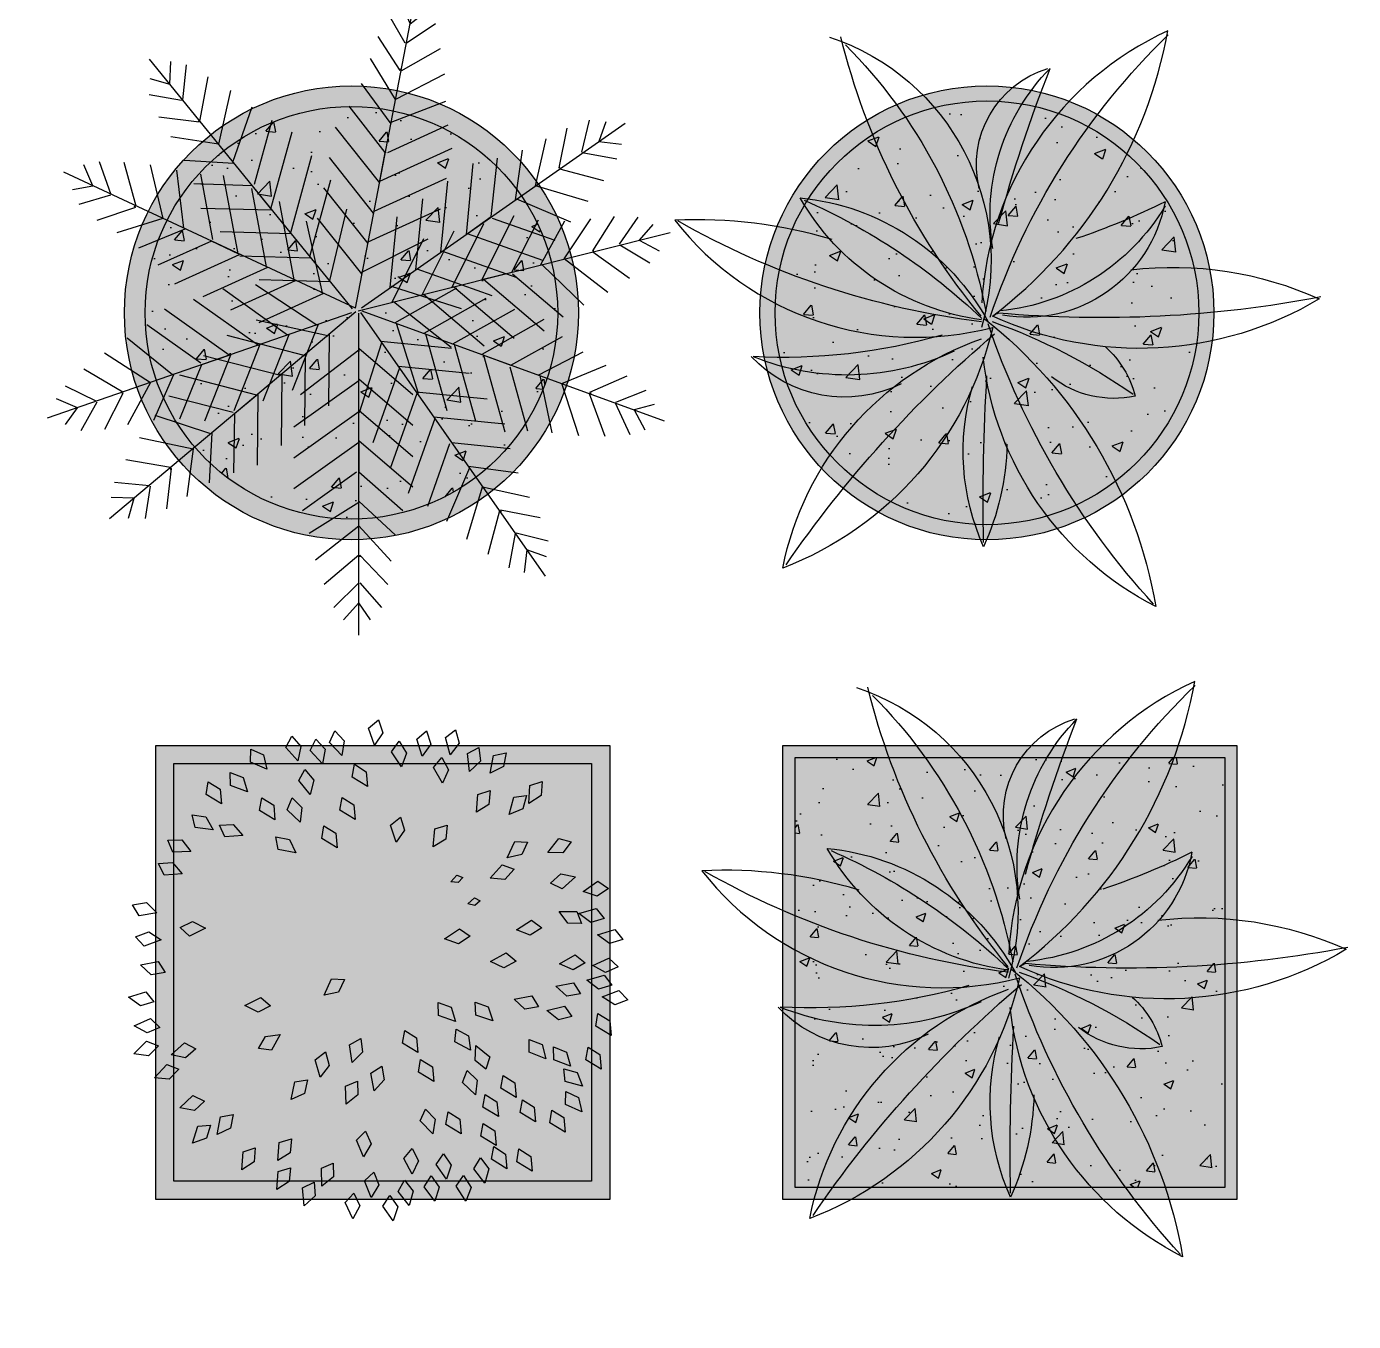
# Model space of a CAD drawing. Header units: millimetres. Extents: x -4763 to 645, y -25 to 217.
# Drawn here: x -38.822 to -37.653, y 27.872 to 29.013 of the extents above; entities that cross this region are included whole.
import ezdxf

# ---------------------------------------------------------------- set-up
doc = ezdxf.new("R2010")
doc.units = ezdxf.units.MM
doc.header["$LTSCALE"] = 0.5
for name, color, linetype in [('AI-Hatch mob', 254, 'Continuous'), ('AI-Paisagismo', 95, 'Continuous'), ('AI-Produção', 1, 'Continuous')]:
    doc.layers.add(name, color=color, linetype=linetype)

# ---------------------------------------------------------------- blocks, each defined once
blk = doc.blocks.new('vaso redondo 50cm')
at = {"layer": 'AI-Hatch mob', "ltscale": 3, "true_color": 0xd9c8a0}
h = blk.add_hatch(color=9, dxfattribs=at)
h.dxf.hatch_style = 1
edge = h.paths.add_edge_path()
edge.add_arc((0.25, 0), 0.250000000000005, 0, 360)
at = {"layer": 'AI-Hatch mob', "ltscale": 3}
h = blk.add_hatch(color=255, dxfattribs=at)
h.dxf.hatch_style = 1
edge = h.paths.add_edge_path()
edge.add_arc((0.25, 0), 0.2271925347065181, 0, 360)
at = {"layer": 'AI-Hatch mob', "ltscale": 3, "true_color": 0xa0784b}
h = blk.add_hatch(dxfattribs=at)
h.set_pattern_fill('AR-CONC,_O', color=35, scale=0.0006842239588046)
h.set_pattern_definition([(50, (0.0228074652934964, -0.2271925347065213), (0.1246551154539522, -0.0109059042071535), [0.0130344664152277, -0.1433791305675047]), (355, (0.0228074652934964, -0.2271925347065213), (-0.0241139859085326, 0.1307255325487625), [0.0104275731321822, -0.1147033044540037]), (100.4509999999999, (0.0331953534360565, -0.2281013551798026), (0.1005415802065347, 0.11981903339315), [0.0110775858930465, -0.1218534448235118]), (46.1842, (0.0228074652934964, -0.1924339575992455), (0.1854787745081681, -0.0287663680554919), [0.0195516996228416, -0.215068695851257]), (96.63559999999995, (0.0382640161004844, -0.1948311362389177), (0.1624376651434651, 0.1692944933605192), [0.0166163788395698, -0.1827801672352677]), (351.1840000000001, (0.0228074652934964, -0.1924339575992455), (0.1624379192284562, 0.1692941936502738), [0.0156413596982733, -0.1720549566810056]), (21, (0.0401867538471379, -0.2011236018760627), (0.1037385332946502, -0.0699725179287447), [0.0130344664152277, -0.1433791305675047]), (326, (0.0401867538471379, -0.2011236018760627), (0.0422864284981814, 0.1260258193443815), [0.0104275731321822, -0.1147033044540037]), (71.45140000000002, (0.0488315814546496, -0.2069546268753939), (0.1460246761889207, 0.0560535820230671), [0.0110775858930465, -0.1218534448235119]), (37.50000000000001, (0.0228074652934964, -0.2271925347065213), (0.0021132963432967, 0.05785458343466599), [0, -0.1133129613697128, 0, -0.1164412333093674, 0, -0.1151377866678447]), (7.499999999999999, (0.0228074652934964, -0.2271925347065213), (0.045719614008789, 0.0685459494973745), [0, -0.0663888822748931, 0, -0.1107060680866672, 0, -0.0438827035979333]), (327.5, (-0.0159483481811123, -0.2271925347065213), (0.0927743338017491, -0.0039197438936451), [0, -0.0434482213840923, 0, -0.135558450718368, 0, -0.1798756365301422]), (317.5, (-0.0333276367347679, -0.2271925347065213), (0.1013535349024264, 0.0173974143533369), [0, -0.05648268779932, 0, -0.0900247147078393, 0, -0.1277377708692315])])
edge = h.paths.add_edge_path()
edge.add_arc((0.25, 0), 0.2271925347065181, 0, 360)
for radius in [0.250000000000005, 0.2271925347065181]:
    blk.add_circle((0.25, 0), radius)
at = {"layer": 'AI-Paisagismo'}
for p, q in [((0.2544062285403896, 0.0050858332020773), (0.3214561541504963, 0.3531150202581337)), ((0.3053504213477964, 0.3393053831900197), (0.3146622851245127, 0.3184681834325609)), ((0.3093134904464136, 0.296993045749943), (0.2910964685745796, 0.3282018838999647)), ((0.3146622851245127, 0.3184681834325609), (0.3345535009840432, 0.3336792334589944)), ((0.3424938887345377, 0.3182998603731981), (0.310481613631822, 0.296767999760732)), ((0.2792638777396093, 0.3045134863683856), (0.3035248683800518, 0.2669466375895055)), ((0.2512213198543094, 0.0042861214839469), (0.0277143564794216, 0.2793581936587763)), ((0.2985827793842333, 0.2350059385416507), (0.270935656461603, 0.2801499508688216)), ((0.3046929915654744, 0.266721591600291), (0.3481831456809203, 0.2912357730027288)), ((0.0498883584700281, 0.2518832306174481), (0.0510218452192959, 0.2768982604805501)), ((0.0679071113720227, 0.2730952799288211), (0.0638243797507698, 0.2347320412599245)), ((0.3035248683800518, 0.2669466375895055), (0.3038464584949168, 0.2686158824873672)), ((0.0279405867263876, 0.2581438229408697), (0.0498883584700281, 0.2518832306174481)), ((0.0831204092165194, 0.2109842406112037), (0.0922963889840389, 0.260057043569148)), ((0.2607961317677336, 0.2526729715630971), (0.2934373375469334, 0.2082980201765849)), ((0.3523826893276691, 0.2627274867236125), (0.2985827793842333, 0.2350059385416507)), ((0.0629011294110171, 0.2339818637583768), (0.027284096425376, 0.240087469858743)), ((0.1168344178934575, 0.244949307449545), (0.1034884403186993, 0.1859171177041041)), ((0.1195684648730264, 0.1661272838301748), (0.1405979477598294, 0.2270218940688231)), ((0.287327125364996, 0.1765823671182893), (0.2474738276324757, 0.2275403751225262)), ((0.2937589276617984, 0.2099672650744431), (0.353924396488722, 0.2330000475254081)), ((0.03782461894194, 0.2157965709751863), (0.0821971588767667, 0.2102340631096595)), ((0.0821971588767667, 0.2102340631096595), (0.0811251572396259, 0.2115533853680382)), ((0.1622174743533122, 0.2117331252041623), (0.1428549982925489, 0.141241193668133)), ((0.2611097047025481, 0.0056723113724679), (0.5514410503753595, 0.2089645081910909)), ((0.3561092838788369, 0.2066110981225755), (0.2896633717365375, 0.1761322751395156)), ((0.5036677376124317, 0.1771080976557755), (0.5123013218641433, 0.2121981630234337)), ((0.5302646894708261, 0.2102538661366005), (0.5224526961690117, 0.1888092290121577)), ((0.1034884403186993, 0.1859171177041041), (0.0511348924770232, 0.1937562045966175)), ((0.1613765287152375, 0.1146737157579452), (0.1846114999884492, 0.1992640336013167)), ((0.2321368672412518, 0.2045271155585873), (0.28089532306889, 0.1431974691617839)), ((0.452827197006215, 0.1400569296466934), (0.4643850634008544, 0.1917169817112061)), ((0.4873196994718257, 0.2034192720852879), (0.4786025579140159, 0.1595572698839582)), ((0.28089532306889, 0.1431974691617839), (0.287327125364996, 0.1765823671182893)), ((0.2812169131837692, 0.1448667140596456), (0.3609520077553441, 0.1814413016391789)), ((0.4379830785890846, 0.1790390658411241), (0.4305470372743656, 0.1244561938498663)), ((0.5423237879206937, 0.1693216379675242), (0.504350066386678, 0.1761336311771302)), ((0.5224526961690117, 0.1888092290121577), (0.5473229088208172, 0.1858922041728803)), ((-0.0348664902392244, 0.1398470440929742), (-0.0447753789513428, 0.1628437924667665)), ((-0.0279252872121276, 0.1667997098736613), (-0.0148377856152138, 0.1305075057439389)), ((0.0128942669418422, 0.1175758372603681), (-0.0002905083681668, 0.1657266450921391)), ((0.0283821917242904, 0.1628570069928088), (0.0421669890850893, 0.1039257427496807)), ((0.0656659189466637, 0.1683270161997434), (0.1206404665101672, 0.1648079615721407)), ((0.2060515327277699, 0.1728775884361866), (0.1828165614545725, 0.0882872705924669)), ((0.2744635207727839, 0.1098125712056266), (0.2257050649451315, 0.17114221760243)), ((0.3838980087245005, 0.1644041038912256), (0.3762391479273361, 0.0864294003447874)), ((0.4040893475923184, 0.1059303200909021), (0.4109266174388751, 0.1702595953941284)), ((0.2544062285403896, 0.0050858332020773), (-0.0668156511323019, 0.1548740556601729)), ((0.0652770328828609, 0.0931493523467602), (0.0575900647261563, 0.1571126482839453)), ((0.0837165985549575, 0.1528051416286225), (0.0970959212897782, 0.0809371263920689)), ((0.1253631467555749, 0.0651307372989649), (0.1093079594743358, 0.1513723555828292)), ((0.2042565941946037, 0.0619008254273403), (0.2274915654671048, 0.1464911432707119)), ((0.3545202054585417, 0.1480564036830252), (0.2747851108876489, 0.1114818161034883)), ((0.4786025579140159, 0.1595572698839582), (0.4799950678969509, 0.1605323158714533)), ((0.4792848866882622, 0.1585828034056576), (0.5275770971379501, 0.1459257498510809)), ((-0.0573440874151743, 0.1358901101843131), (-0.0348664902392244, 0.1398470440929742)), ((0.1410084976130577, 0.1397408386650412), (0.0763551927606017, 0.1419666175562675)), ((0.1401213512037742, 0.1370038350453768), (0.1561765384857097, 0.050762216761509)), ((0.1624485303523926, 0.1133543934995664), (0.1410084976130577, 0.1397408386650412)), ((0.2192732626483291, 0.1377573196462727), (0.2680317184766636, 0.0764276732491247)), ((0.28089532306889, 0.1431974691617839), (0.28089532306889, 0.1431974691617839)), ((0.3483889482623539, 0.0669284805986692), (0.3560478090595183, 0.1449031841451109)), ((0.5107555675980109, 0.1225292822257806), (0.452827197006215, 0.1400569296466934)), ((-0.015340533953605, 0.1294293584525548), (-0.0500462141087894, 0.1193612290563522)), ((0.0123915186034509, 0.1164976899689876), (0.0108508490165633, 0.1172161159957525)), ((0.1869899302158444, 0.036393696224053), (0.170934742933909, 0.1226353145082655)), ((0.3281976093938397, 0.1254022643989927), (0.3205387485966753, 0.0474275608525545)), ((0.4319395472573007, 0.1254312398370168), (0.4911768705266298, 0.1001067015702794)), ((-0.0299526603427154, 0.1021159549054929), (0.0123915186034509, 0.1164976899689876)), ((0.0421669890850893, 0.1039257427496807), (-0.0083508615607997, 0.0881051226287753)), ((0.0841259642579218, 0.1154251861680784), (0.1624485303523926, 0.1133543934995664)), ((0.1624485303523926, 0.1133543934995664), (0.1624485303523926, 0.1133543934995664)), ((0.2615999161798612, 0.0430427752929674), (0.2128414603522231, 0.1043724216897672)), ((0.2444640978051211, 0.1142843108375864), (0.2256966269339387, 0.0355143802622102)), ((0.2683533085915428, 0.0780969181469864), (0.3480884031624356, 0.1146715057265197)), ((0.292688548931693, 0.0279266411064363), (0.3003474097288574, 0.105901344652878)), ((0.3762391479273361, 0.0864294003447874), (0.4040893475923184, 0.1059303200909021)), ((0.4287830843357483, 0.1066875111772099), (0.3938057620766102, 0.0365783144230783)), ((0.4743831934225114, 0.0796342128890757), (0.405454005140129, 0.1039813871339561)), ((0.4267809521706028, 0.0448581894601539), (0.4561218602243855, 0.1025133282989898)), ((0.4844875348344289, 0.0593479707745956), (0.5137177257128513, 0.103483457586222)), ((0.5393182460556006, 0.1062320008118469), (0.5155242561654774, 0.0683676397434603)), ((0.5452019272498064, 0.075819527276515), (0.565787894171976, 0.1055191809857199)), ((0.0158295280551357, 0.0715792910067918), (0.0668177024690664, 0.09243092631964699)), ((0.1838885630917133, 0.0869679483344364), (0.1055659969972567, 0.0890387410026001)), ((0.2002723142192337, 0.1010794841960987), (0.2178033219452971, 0.022025175686597)), ((0.2574393358415818, 0.0022170875507719), (0.6011974211977247, 0.0885327079181515)), ((0.3628327041484312, 0.0901277611034139), (0.3278553818899894, 0.0200185643492823)), ((0.3608305719832998, 0.0282984393863508), (0.3958078942417416, 0.0984076361404824)), ((0.4845299771023122, 0.1010607145407256), (0.4581073827590814, 0.0527240707448691)), ((0.5818750627855281, 0.0972932541606717), (0.566925510068046, 0.0800476583667589)), ((0.0960904246123136, 0.0787808318093042), (0.0369610030696919, 0.0525374435377835)), ((0.1269038163424483, 0.0644123112718482), (0.0960904246123136, 0.0787808318093042)), ((0.3343262716389148, 0.0809676388081293), (0.2619215062947262, 0.0447120201908256)), ((0.2948801917959827, 0.0117386893125549), (0.329857514055135, 0.0818478860666865)), ((0.3762391479273361, 0.0864294003447874), (0.3762391479273361, 0.0864294003447874)), ((0.3776316579102712, 0.0874044463322825), (0.4603466838484565, 0.0581878372384281)), ((0.5785351015079528, 0.0547525228905244), (0.5454916365072222, 0.0746657395927137)), ((0.566925510068046, 0.0800476583667589), (0.5891177942264676, 0.0684485620611533)), ((0.05554631181991001, 0.0320577275131235), (0.1269038163424483, 0.0644123112718482)), ((0.1269038163424483, 0.0644123112718482), (0.1269038163424483, 0.0644123112718482)), ((0.1270060297372879, 0.0626522958374736), (0.2053285958310482, 0.0605815031689616)), ((0.4324964841834884, 0.0386869174923099), (0.3497814582452889, 0.0679035265858197)), ((0.5323486142423377, 0.0223043259560392), (0.4844875348344289, 0.0593479707745956)), ((0.5155242561654774, 0.0683676397434603), (0.5171730156703234, 0.06878163349546901)), ((0.5158139654228933, 0.0672138520596626), (0.5564110922562833, 0.0381585274572096)), ((0.1577172080719009, 0.0500437907347404), (0.08635970355005901, 0.0176892069756676)), ((0.2619215062947262, 0.0447120201908256), (0.2622430964096054, 0.0463812650886872)), ((0.3219312585803067, 0.048402606839705), (0.404646284518492, 0.0191859977461952)), ((0.3938057620766102, 0.0365783144230783), (0.4267809521706028, 0.0448581894601539)), ((0.4597561422639274, 0.0531380644968778), (0.5060579582087428, 0.0083437060708071)), ((0.1171730952794974, 0.0033206864382151), (0.1885305998020357, 0.0356752701972809)), ((0.1443244071105028, 0.0312718847919094), (0.2119250765350671, -0.013304672042139)), ((0.2267686285710653, 0.0341950580038315), (0.1484460624766228, 0.0362658506723399)), ((0.2256966269339387, 0.0355143802622102), (0.2246246252967978, 0.0368337025202408)), ((0.2940810589153244, 0.0289016870935868), (0.2954735688982595, 0.0298767330810819)), ((0.3938057620766102, 0.0365783144230783), (0.3938057620766102, 0.0365783144230783)), ((0.3954545215814562, 0.0369923081750869), (0.4622998621798473, -0.0198151403082569)), ((0.4830648211841151, -0.0047889263107557), (0.4273603706854488, 0.0425506140922032)), ((0.0761268655109007, 0.015215962044941), (0.1476689347732503, -0.0355493616368108)), ((0.1797970056541658, -0.0244270168394749), (0.1082549363918019, 0.0263383068426215)), ((0.2193439915321846, 0.0213067496598285), (0.1479864870096463, -0.0110478340992444)), ((0.2178033219452971, 0.022025175686597), (0.2162626523591058, 0.0227436017137102)), ((0.3713096022257787, 0.0045568308841091), (0.2940810589153244, 0.0289016870935868)), ((0.2979205699966769, -0.010988131345929), (0.3661866498920716, 0.027462549761033)), ((0.3295041413948354, 0.020432558101291), (0.3963494819932407, -0.0363748903820529)), ((0.3981350864426361, 0.015834269825163), (0.3298690065472414, -0.022616411281799)), ((0.4293246720865369, -0.0280950153449808), (0.3624793314881458, 0.0287124331380184)), ((0.25, 0), (-0.0849270800544133, -0.1159476546274085)), ((0.2549511568922895, 0.0009466914307694), (-0.0165573079481902, -0.2268759612782993)), ((0.1155408638916668, -0.0466717064344913), (0.043998794629303, 0.0040936172476016)), ((0.2601556342552698, 0.0002615089873927), (0.4634478310731965, -0.2900698366854151)), ((0.2615780093636744, 0.0021151843186331), (0.5946324465873687, -0.1191067172212499)), ((0.2965289513008287, 0.0121526830645671), (0.2981777108056747, 0.0125666768162276)), ((0.3599872768492105, -0.0381460330669441), (0.2965289513008287, 0.0121526830645671)), ((0.3618174430985164, -0.0342446912176691), (0.4300835229939111, 0.0042059898889484)), ((0.024622473404591, -0.0126852028943461), (0.08424086445724299, -0.0549896392959184)), ((0.1450733827187065, -0.0075466267402255), (0.2241298421316316, -0.0250679323682235)), ((0.2135314800792116, -0.0127485548021333), (0.1847976762085324, -0.0856394393967257)), ((0.2119250765350671, -0.013304672042139), (0.2103186729909225, -0.0138607892821448)), ((0.257927268286366, -0.0004410921039799), (0.257927268286366, -0.3548702212219972)), ((0.2995179918236488, -0.0115695453428231), (0.301115413651317, -0.0121509593393761)), ((0.3238723257488232, -0.0887951003416667), (0.2995179918236488, -0.0115695453428231)), ((0.4620319595451719, -0.0074222900469216), (0.3937658796497771, -0.0458729711538872)), ((0.0528911256739946, -0.0683602787895055), (0.0028614165380816, -0.0277718455800553)), ((0.1980852380291367, -0.046921950064764), (0.1131385724705325, -0.0250256085115446)), ((0.1526696053269347, -0.0967617841944062), (0.1814034091983103, -0.0238708995998138)), ((0.2241298421316316, -0.0250679323682235), (0.2228276119264336, -0.0261606332531876)), ((0.2254320723368295, -0.0239752314836039), (0.2245982990200019, -0.1023207314432675)), ((0.3314664283749096, -0.0231978252786966), (0.3549769731194061, -0.1077119663954953)), ((0.4257143162010522, -0.0575012510897572), (0.4823314704459421, -0.026204258180929)), ((0.149275338317409, -0.0349932443971497), (0.1205415344460192, -0.107884128991742)), ((0.1938054556563315, -0.0900717501171258), (0.2580440670451765, -0.0407734668546667)), ((0.2580440670451765, -0.0390735260523556), (0.31752426277545, -0.0900717501171258)), ((0.2580440670451765, -0.0407734668546667), (0.2580440670451765, -0.0424734076569777)), ((0.2590401537662075, -0.1099383885361753), (0.2833850099757029, -0.0327098452250319)), ((0.2824099639888828, -0.0313173352417451), (0.3603846675349871, -0.0389761960389166)), ((0.2833850099757029, -0.0327098452250319), (0.2843600559631909, -0.0341023552083151)), ((0.3869254096706811, -0.1193402463313653), (0.3634148649261846, -0.0348261052145667)), ((0.5050421401778351, -0.0433319162712529), (0.4560653309246448, -0.0685481170287261)), ((-0.0221124474167311, -0.0439707227457724), (0.0287950725131481, -0.0767020373875056)), ((0.0850191965549101, -0.0572379339918214), (0.0608149159634337, -0.1172309062555179)), ((0.1171472674358114, -0.0461155891944856), (0.0850191965549101, -0.0572379339918214)), ((0.0870939683680234, -0.0468796262080851), (0.1720406339266418, -0.0687759677613009)), ((0.0884134635651179, -0.1190064737890779), (0.1171472674358114, -0.0461155891944856)), ((0.1171472674358114, -0.0461155891944856), (0.1171472674358114, -0.0461155891944856)), ((0.1985536949175071, -0.1241747491398044), (0.1993874682343346, -0.0458292491801444)), ((0.3937658796497771, -0.0458729711538872), (0.4257143162010522, -0.0575012510897572)), ((0.3937658796497771, -0.0458729711538872), (0.3937658796497771, -0.0458729711538872)), ((0.3953633014774453, -0.0464543851504367), (0.4188738462212456, -0.1309685262675799)), ((0.481624080165247, -0.0778507409777021), (0.530570837240532, -0.0576874022975957)), ((-0.0017265948236087, -0.0872682649448358), (-0.0447015757290359, -0.0618617773673869)), ((0.032388296915272, -0.1182597506575256), (0.0544975292181391, -0.0678041615494962)), ((0.1459960298241469, -0.090629985457845), (0.0610493642655286, -0.0687336439046256)), ((0.1733428641318255, -0.0676832668766814), (0.1725090908150122, -0.1460287668363485)), ((0.31752426277545, -0.1240705661601886), (0.2580440670451765, -0.0730723420957666)), ((0.3028859297221516, -0.0605600448903587), (0.2736693206283007, -0.1432750708285475)), ((0.3798855872814499, -0.066826395704247), (0.3019108837346494, -0.0591675349070755)), ((0.4444926998183405, -0.1301654260607741), (0.4249005791982654, -0.0597369751299937)), ((0.457662752752313, -0.0691295310256237), (0.4708952382396064, -0.1321794638914433)), ((0.5533115591496482, -0.06976219831020099), (0.5123819633905811, -0.0877797448967286)), ((-0.0652951344490731, -0.0803208620972953), (-0.0306418586169031, -0.0972783752625084)), ((0.0287950725131481, -0.0767020373875056), (0.0035227724701201, -0.1232171543433864)), ((0.2580440670451765, -0.0747722828977295), (0.1866678321681547, -0.1257705069624961)), ((0.3214118034811264, -0.0870177345720613), (0.3993865070272164, -0.0946765953692293)), ((0.5004926203169191, -0.1353563297159113), (0.481624080165247, -0.0778507409777021)), ((0.5411355562865054, -0.0982451968388034), (0.5748316755549184, -0.0851905803833333)), ((-0.0515251046894605, -0.1045078993808417), (-0.0746438683600559, -0.0948871261478566)), ((-0.0302526925680837, -0.0984025226104564), (-0.0481718282924106, -0.1297833454078301)), ((-0.0217407788372128, -0.1281864708975355), (-0.0013374287747894, -0.0883924122927873)), ((-0.0013374287747894, -0.0883924122927873), (-0.0029438323189339, -0.08894852953279302)), ((0.0489354426477178, -0.0913217720387465), (0.1197243306131099, -0.1095687233329237)), ((0.1472982600293449, -0.0895372845728773), (0.1212536559268358, -0.1113913022694213)), ((0.1464644867131994, -0.1678827845328854), (0.1472982600293449, -0.0895372845728773)), ((0.1472982600293449, -0.0895372845728773), (0.1472982600293449, -0.0895372845728773)), ((0.2931702403747636, -0.1711252704935333), (0.3223868494686286, -0.0884102445553445)), ((0.5119750948888396, -0.0888976069166745), (0.5293063175686399, -0.1357160575029006)), ((0.5123819633905811, -0.0877797448967286), (0.5139793852182493, -0.0883611588932816)), ((0.556929461494434, -0.1343765092730429), (0.5407286877847782, -0.0993630588590975)), ((0.5835423651616622, -0.1010205125600407), (0.561495171543058, -0.1069214408173771)), ((-0.0649147171352382, -0.1229908098473231), (-0.0515251046894605, -0.1045078993808417)), ((0.0952090518243409, -0.1332453199659582), (0.0339899655116796, -0.1131800221206447)), ((0.1212536559268358, -0.1113913022694213), (0.1200490697255958, -0.1760716925905363)), ((0.1866678321681547, -0.159769323005559), (0.2580440670451765, -0.1087710989407924)), ((0.2580440670451765, -0.1070711581388295), (0.31752426277545, -0.1580693822032515)), ((0.3418877692143951, -0.1162604442203268), (0.3126711601212264, -0.1989754701588602)), ((0.3409127232268929, -0.1148679342370436), (0.3604136429733558, -0.142718133902374)), ((0.3409127232268929, -0.1148679342370436), (0.3409127232268929, -0.1148679342370436)), ((0.4188874267736793, -0.1225267950342115), (0.3409127232268929, -0.1148679342370436)), ((0.561495171543058, -0.1069214408173771), (0.5733706526272471, -0.1289670630652537)), ((0.0164400279652455, -0.1372236739724677), (0.0756755987478073, -0.1496358332383636)), ((0.0938607478465201, -0.1871758804696455), (0.0965112820295389, -0.1321526190813387)), ((0.2580440670451765, -0.1427699149838553), (0.1866678321681547, -0.1937681390486219)), ((0.2580440670451765, -0.1410699741818924), (0.2580440670451765, -0.1750687902249552)), ((0.2580440670451765, -0.1410699741818924), (0.2580440670451765, -0.1410699741818924)), ((0.31752426277545, -0.1920681982463144), (0.2580440670451765, -0.1410699741818924)), ((0.3341175357718669, -0.213011979732233), (0.3584647100160652, -0.1440827914501774)), ((0.3604136429733558, -0.142718133902374), (0.4247429182762375, -0.1495554037492823)), ((0.0756755987478073, -0.1496358332383636), (0.0686641837321531, -0.2021066376382947)), ((0.0509332248505103, -0.1703971500502881), (0.001721645937053, -0.1619972038761759)), ((0.0468367426850449, -0.2157632825057831), (0.0516978875073591, -0.1713084395183593)), ((0.0516978875073591, -0.1713084395183593), (0.0503956573021753, -0.172401140403327)), ((0.1961846634852691, -0.21756731027887), (0.2556648592155426, -0.1750687902249552)), ((0.2580440670451765, -0.1750687902249552), (0.3068178275442221, -0.21756731027887)), ((0.3799145627191365, -0.1705683335673562), (0.3545900244527331, -0.229805656837037)), ((0.4335223887235742, -0.1766118648994812), (0.3789395167323306, -0.169175823584073)), ((-0.0109298432290928, -0.1865893223633357), (0.0274930811583971, -0.1900657659768932)), ((0.010564088491563, -0.2042708774797148), (-0.0144657209595778, -0.2035325346564321)), ((0.0046508454592242, -0.2263147713642049), (0.010564088491563, -0.2042708774797148)), ((0.0282577438145637, -0.1909770554453161), (0.02271531366803, -0.226686058968351)), ((0.377012605107879, -0.2493843539080629), (0.3945402525287989, -0.191455983316267)), ((0.3945402525287989, -0.191455983316267), (0.4462003045936598, -0.2030138497105725)), ((0.2580440670451765, -0.2090676062680181), (0.203322286972778, -0.243066422311081)), ((0.2984906001419034, -0.2447663631130439), (0.2580440670451765, -0.2073676654657106)), ((0.4130661262877596, -0.217913672997966), (0.4004090727335381, -0.2662058834483467)), ((0.414040592766412, -0.2172313442240643), (0.4150156387539142, -0.2186238542073475)), ((0.4579025949673934, -0.2259484857815366), (0.414040592766412, -0.2172313442240643)), ((0.2104599104602585, -0.2719654159475624), (0.2580440670451765, -0.2345667183002327)), ((0.2580440670451765, -0.2345667183002327), (0.2937321844833462, -0.2736653567498735)), ((0.4238049608496226, -0.2809525742307528), (0.4306169540592322, -0.2429788526967265)), ((0.4315914205378846, -0.2422965239224801), (0.4666814859058946, -0.2509301081745505)), ((0.443292551894615, -0.2610814824790708), (0.4403755270553376, -0.2859516951308656)), ((0.464737189018706, -0.268893475780537), (0.443292551894615, -0.2610814824790708)), ((0.2580440670451765, -0.2668655935413291), (0.219976741777387, -0.2991644687820845)), ((0.2592336709592899, -0.2668655935413291), (0.2592336709592899, -0.2685655343432955)), ((0.2901633727395989, -0.2991644687820845), (0.2592336709592899, -0.2668655935413291)), ((0.2306831770086291, -0.3246635808142955), (0.2580440670451765, -0.2974645279797769)), ((0.2592336709592899, -0.2974645279797769), (0.2830257492521042, -0.3246635808142955)), ((0.2580440670451765, -0.3195637584080622), (0.2413896122405532, -0.3382631072317288)), ((0.271129710105356, -0.3382631072317288), (0.2580440670451765, -0.3195637584080622))]:
    blk.add_line(p, q, dxfattribs=at)
blk = doc.blocks.new('SIMB6')
for points in [[(-0.307964686194282, 3.431288411466539), (-0.4040987887603933, 3.274698302898968), (-0.3329980956184499, 3.093049657748451), (-0.2066646557555032, 3.294275713688194)], [(0.0894663158642288, 3.333511741563825), (-0.0138826201268785, 3.181586677117365), (0.0486490410523857, 2.996812950088268), (0.1842508427851044, 3.191913475417095)], [(0.3984109103603259, 3.398716576306469), (0.3265426599525654, 3.22960956178349), (0.4237761752099232, 3.060502547260739), (0.5188959183967654, 3.278227828458966)], [(-0.852618804432268, 3.264226708885871), (-0.8713276485477763, 3.081436646438987), (-0.7284805663507541, 2.948597458102085), (-0.7019191044303171, 3.184704536262188)], [(0.8234699091638049, 3.164896028949897), (0.6889704995421653, 3.039707624579023), (0.7089189045150306, 2.845662269083732), (0.8844518765636166, 3.005787967647394)], [(-1.358031690650022, 2.994755096616017), (-1.386146828717528, 2.813173801354423), (-1.250343966497439, 2.673141228489839), (-1.211635731855949, 2.907563360951143)], [(-1.09027891008418, 3.048750051068964), (-1.113649353254231, 2.866497341449529), (-0.9742410142719108, 2.730053749176704), (-0.9416590185887798, 2.965405564920729)], [(1.277311248883961, 3.074536775630122), (1.125218987691823, 2.971434050821926), (1.115200895764019, 2.776623433338272), (1.313195192766215, 2.907963914422907)], [(-0.0602776290065776, 2.819525051565278), (-0.1321458794141108, 2.650418037042527), (-0.03491236415675299, 2.481311022519548), (0.0602073790296345, 2.699036303717775)], [(0.6064688405942888, 2.846694259035529), (0.4501629046947074, 2.750098802723869), (0.4319362957271551, 2.555884154523255), (0.6352945278915741, 2.678756010648612)], [(1.554926584901522, 2.892651789628871), (1.398509013670945, 2.796237209881837), (1.380057752836364, 2.602043775843185), (1.583557984924027, 2.724680308560664)], [(-1.915408134431345, 2.7815473070807), (-1.862611324012277, 2.605550930449908), (-1.679751944402369, 2.53762460168923), (-1.745736254726352, 2.765874759209282)], [(-0.7434979434738125, 2.802239643644043), (-0.7568269067953679, 2.618978718964854), (-0.610137669184951, 2.490394869203555), (-0.5905263502065737, 2.72718055243763)], [(2.149298208167238, 2.643577266502234), (1.984455027937428, 2.56240489614629), (1.947701029036807, 2.370830674459284), (2.161897989172075, 2.473649572943941)], [(-1.317972011141364, 2.481311022519548), (-1.389840261549124, 2.312204007996797), (-1.292606746291767, 2.143096993474046), (-1.197487003104924, 2.360822274672045)], [(-0.3882777008934681, 2.592185804523978), (-0.4215019535240572, 2.411469516340957), (-0.2897017825112016, 2.267663209903048), (-0.2443986207629223, 2.500900615034424)], [(-2.352533766120131, 2.296087179626965), (-2.297966553674541, 2.120631637955057), (-2.114432127978716, 2.054550979403302), (-2.182712603549589, 2.282124792203603)], [(-1.976804877302583, 2.392260628575968), (-1.968069759949912, 2.208723369409653), (-1.80702457312077, 2.098650726808045), (-1.815938788773337, 2.336079874925871)], [(0.0820007468198583, 2.291686006663894), (-0.0445156021025923, 2.158434960765816), (-0.0126287353175485, 1.965990769955169), (0.1526866131603128, 2.136645096516986)], [(-0.9311517221822214, 2.214967474646073), (-1.003019972589981, 2.045860460123321), (-0.905786457332624, 1.876753445600343), (-0.810666714145782, 2.09447872679857)], [(2.359223635573926, 2.274400646456797), (2.181686861861635, 2.227041151554431), (2.108169261228795, 2.046357169842167), (2.338340650970621, 2.105290988324895)], [(-2.675057218992378, 2.08902645207263), (-2.613739879228887, 1.915814409703216), (-2.427785324514616, 1.856886976098166), (-2.504822892106403, 2.081647463720855)], [(-0.5210799404442242, 2.045860460123321), (-0.5929481908517574, 1.876753445600343), (-0.4957146755943996, 1.707646431077591), (-0.4005949324075573, 1.925371712275818)], [(1.808583596015523, 2.037358365084401), (1.627283162868252, 2.007485623026923), (1.536545551296057, 1.834806079662939), (1.771356602178911, 1.871080505917007)], [(2.312594582574774, 1.663089298291879), (2.478547039333534, 1.74196901604705), (2.517952875251012, 1.93301539509116), (2.302351342042129, 1.833175310482374)], [(-2.314094071823319, 1.893138849514571), (-2.295400372544463, 1.71034723760431), (-2.128612850246327, 1.609186665958077), (-2.15041330140275, 1.845780841596706)], [(-2.793347924603949, 1.720427235396527), (-2.704515370949138, 1.559582573723673), (-2.511425033000705, 1.531875891475465), (-2.624200498509708, 1.74100206868934)], [(2.658342922765314, 1.43053996901358), (2.832511241741485, 1.489085886399379), (2.894398099851969, 1.674076577093046), (2.668437079300474, 1.600634894050472)], [(-3.046070055304198, 1.454087617162258), (-2.914600125032393, 1.32572140193497), (-2.72172909999449, 1.354915691634005), (-2.890056430956065, 1.522599838970791)], [(-1.415238886879251, 1.562935669964645), (-1.361698461554169, 1.387164083428388), (-1.178553533714648, 1.320011464292065), (-1.245502262375794, 1.547980609896058)], [(2.785333962895947, 1.108288931026663), (2.965401197905976, 1.144867868318669), (3.049669427861317, 1.32079513815006), (2.816365940521109, 1.275833527728991)], [(-2.58724826111711, 1.168131748961059), (-2.46944247562169, 1.027121023548716), (-2.274607268003592, 1.036648915369369), (-2.425102703802394, 1.220505346914478)], [(-1.859235802912053, 1.118206599236145), (-1.738534300526907, 0.9796664422437971), (-1.543938266580198, 0.9932282423603735), (-1.698209940886499, 1.173927755706245)], [(2.941684584040559, 0.9178410019590046), (3.122484926299193, 0.8850772412363312), (3.265954998328425, 1.017243338561002), (3.032602937907995, 1.061952168943207)], [(-3.218547477292759, 0.8712733379322799), (-3.103672908246835, 0.7278646172626396), (-2.908682716896919, 0.7333749827237172), (-3.055356954076842, 0.9202940340919668)], [(-2.943970003125286, 0.8382437466964348), (-2.802294495593741, 0.7212382838183659), (-2.612513944029615, 0.7663479401912808), (-2.794184551489252, 0.9194748614099808)], [(2.556447462570076, 0.6025562222810095), (2.739149878178523, 0.5830099922500267), (2.872642227151118, 0.7252468778176536), (2.636659337909804, 0.7528899529404498)], [(1.422629543142647, 0.5013835223674051), (1.604499293044682, 0.5275679041260446), (1.698725297239207, 0.6983689550118016), (1.463225949384195, 0.6668710062435821)], [(2.896614828295241, 0.512566656153922), (3.076485391545929, 0.4750325616098508), (3.22340079636092, 0.6033579397635549), (2.991312820311577, 0.654222809664816)], [(-2.603492547609448, 0.326554342953159), (-2.444092941737608, 0.2351541601010467), (-2.264655691869165, 0.3116643699413544), (-2.469575858005555, 0.4319132332516347)], [(-1.635412142144787, 0.4349088874844256), (-1.545847447466258, 0.4144461796596488), (-1.471190726757527, 0.4772096942645021), (-1.586733549507584, 0.5048298321197536)], [(-2.251498124593126, 0.1343413167987819), (-2.072065799997517, 0.0947652044615097), (-1.923701315307653, 0.2214124252477632), (-2.155196159522802, 0.2749119646703093)], [(0.4219767066970235, 0.2264130278078937), (0.5817102326182066, 0.1355976740717324), (0.7608658598560396, 0.2127650251939031), (0.5555063461588361, 0.332262028297464)], [(1.874422538337739, 0.13140734511353), (1.70787581038644, 0.2090244513867674), (1.535538254183393, 0.1176389734805525), (1.749878494363201, 0.0151190970836979)], [(-3.077248546643886, -0.003216203324655), (-2.901509582597327, -0.0568636104694633), (-2.743590740182753, 0.0576491751075992), (-2.970127527005161, 0.1292951647571954)], [(-1.644512134122919, 0.0485643533882012), (-1.552976297036934, 0.040706397333679), (-1.487734074337481, 0.1132069979502148), (-1.605989085555847, 0.1245546067696068)], [(2.859006773995133, -0.0290440413618853), (3.041182894931807, -0.0530041903173242), (3.178076942723919, 0.0859618434074037), (2.942831805273044, 0.1193053423601214)], [(-1.268147971497, -0.2555001460168569), (-1.084440020753845, -0.2518100767258602), (-0.96998501963958, -0.093849348789945), (-1.207569442012072, -0.0962380435414616)], [(-2.541242962233127, -0.2918713527212731), (-2.723837004010647, -0.2713373885412693), (-2.858096591076446, -0.4128502930095693), (-2.622266640950101, -0.4417691145677054)], [(2.651997360533869, -0.3912081614023464), (2.785275097979592, -0.5176963919966511), (2.977712556487404, -0.4857689208602097), (2.807023352755095, -0.3204895835369825)], [(2.976027204648516, -0.3343647721314937), (3.121800162334011, -0.4462239361955654), (3.309844378807156, -0.3943499398078529), (3.122808974437248, -0.2478241020555743)], [(0.6918066728510439, -0.5346022034982525), (0.7771967190594751, -0.6973005986531007), (0.9696538093064646, -0.7291095166456217), (0.8613535889248851, -0.5176310877643573)], [(1.177683844325883, -0.4137753456698193), (1.238123389426391, -0.5872956302637249), (1.423777198667721, -0.6471638352168158), (1.347878627770796, -0.422016171332416)], [(1.584249261786453, -0.5778944842750207), (1.718979298783324, -0.702834649587885), (1.911035090266068, -0.6686862702981671), (1.738447968248465, -0.5053897641189451)], [(-3.130177838148483, -0.7898229016984715), (-2.946452609574862, -0.7871269486072379), (-2.831144542727088, -0.6297878607429084), (-3.068738412304355, -0.6308909273468544)], [(-2.570198768902628, -0.9656293988491595), (-2.42157948971203, -0.8575806245366948), (-2.417973503737812, -0.6625459206625238), (-2.611541341747624, -0.8003267455435434)], [(-2.108925250251559, -0.7116599447572299), (-1.925530738753195, -0.7003161830448335), (-1.817758958035938, -0.5377222651659395), (-2.055037364655163, -0.5500113403545585)], [(-1.575373266227416, -0.8773086828609848), (-1.392980320575361, -0.8550591625562447), (-1.29508665885146, -0.6863334388372097), (-1.531211471664164, -0.7127367793648319)], [(-2.851526461379762, -1.083422854213267), (-2.677687681770976, -1.023905575364778), (-2.616834476248186, -0.8385722911773427), (-2.842381996598078, -0.9132742301130748)], [(-0.4168758951425389, -0.7321589748537463), (-0.5217088501333365, -0.8830638433153126), (-0.4609911171928616, -1.068441554372384), (-0.3234836927333617, -0.8746794016303738)], [(0.1553271222164767, -0.7824543577719397), (0.0834588718089435, -0.9515613722949184), (0.1806923870663013, -1.120668386817669), (0.2758121302531435, -0.90294310561967)], [(2.665151451383735, -0.9207667124730959), (2.78070294111103, -1.063630567241261), (2.975664892463328, -1.057198120195153), (2.828108322133175, -0.870974807559378)], [(-0.8210942633661488, -1.011460441688541), (-0.9277233507748404, -1.161101564031241), (-0.8692255958887926, -1.347191734441821), (-0.7294121410780008, -1.155086915474385)], [(0.6760395052301647, -0.9942216931406164), (0.7527737310372232, -1.161177035574837), (0.9432963440876848, -1.203041970384674), (0.8462434130406109, -0.9861715201336664)], [(1.052530875883348, -0.9715608954593336), (1.154722106323333, -1.124267084589519), (1.349469322143932, -1.135450142319996), (1.219315376478789, -0.9366738508651906)], [(2.203565003919948, -1.098926176868872), (2.322680194254417, -1.238832571322745), (2.517418115369991, -1.227488809610349), (2.365215280879056, -1.04504330873442)], [(-2.894995204698034, -1.450082482616153), (-2.720553378851037, -1.392356603041434), (-2.657796900931543, -1.207659111641987), (-2.884100933599712, -1.280036928788604)], [(-0.4113344807835802, -1.15715669862925), (-0.4934258217354001, -1.321544166273042), (-0.4067329069680455, -1.496289344687966), (-0.298455796576718, -1.284799082543031)], [(0.203943879845383, -1.217904920168393), (0.1320756294376224, -1.387011934691145), (0.2293091446952076, -1.556118949214123), (0.3244288878815951, -1.338393668015896)], [(-2.311912036323747, -1.419420590459367), (-2.129045466290563, -1.401474968659158), (-2.027203303732449, -1.235102757110325), (-2.263884698889341, -1.255934963022582)], [(-1.474892976228602, -1.540013049034314), (-1.30830896725979, -1.46247598864852), (-1.267361694223836, -1.271754045282932), (-1.483762418290325, -1.369849867008952)], [(2.43579800064208, -1.40198371499855), (2.553107487663055, -1.543407588628269), (2.747974977074363, -1.534564488453952), (2.598126619446702, -1.35018028811919)], [(-2.638857905593113, -1.713470156346829), (-2.458240512033398, -1.679712417660084), (-2.371230629411684, -1.505124848869627), (-2.605208888630841, -1.546431480655201)], [(-2.026821947503322, -1.717134674379167), (-1.859881338278, -1.640368400736406), (-1.818052977533398, -1.449837754677446), (-2.034904793215901, -1.546932315040066)], [(-0.4296613812452961, -1.817966320390496), (-0.3813717330201598, -1.640680286953738), (-0.5006240526352032, -1.486309230351025), (-0.5653624611074975, -1.714915883984076)], [(1.343511725652888, -1.576220514774831), (1.382148444031599, -1.755857459110757), (1.559028324059909, -1.838107364225606), (1.511400397559782, -1.605333559354676)], [(-2.43120153828363, -1.863498041906723), (-2.257583463133414, -1.803339985433012), (-2.197414250038491, -1.617783512504502), (-2.422684707494681, -1.693316846962034)], [(-1.761248155827161, -1.89825655865593), (-1.589579370609271, -1.832742774158077), (-1.535194033357129, -1.645409451062278), (-1.758013497122647, -1.727893086918584)], [(-0.2169143467717731, -1.690843552403066), (-0.2520676890126197, -1.871194516655123), (-0.1218116387040027, -2.016400922189632), (-0.0740188792453864, -1.7836609046592)], [(1.935103224431486, -1.675529546206462), (2.037443654108528, -1.828135785367976), (2.23220170672539, -1.839128500735796), (2.101853548367216, -1.64047951073212)], [(2.28804787522472, -1.73583929918368), (2.381477429900542, -1.894057964614148), (2.575285838318905, -1.916190286599203), (2.456532337871976, -1.710399932723248)], [(-2.490629364274809, -2.1421420954332), (-2.312695465521073, -2.096297188935524), (-2.237640846561589, -1.916246243303248), (-2.46830608017899, -1.973216530444915)], [(-1.124397498798998, -1.822416438596974), (-1.223621074190077, -1.977067367673043), (-1.156140234651502, -2.160091615097826), (-1.025837219982122, -1.96141301034936)], [(0.527003512948113, -1.791236572798879), (0.4994259998336475, -1.972900296607349), (0.635642779800719, -2.112530263682856), (0.6736569280483309, -1.877994577379695)], [(-2.066247324209825, -2.063439992782832), (-2.138115574617359, -2.232547007305811), (-2.040882059360001, -2.401654021828562), (-1.945762316173158, -2.183928740630562)], [(-1.331154638708312, -2.089947607174508), (-1.432632130898809, -2.243129023659321), (-1.367838552077046, -2.427121770781695), (-1.234640255107251, -2.23037249555773)], [(-0.5696966980731304, -2.014821726107584), (-0.6415649484806636, -2.183928740630562), (-0.5443314332233058, -2.353035755153314), (-0.4492116900364636, -2.135310473955087)], [(-0.2281714555979306, -2.086504765652534), (-0.3014368303261108, -2.255011182869793), (-0.2056062310268771, -2.424917142412368), (-0.1086877789616665, -2.207986560737026)], [(0.3011773951027408, -1.991569511610805), (0.2293091446952076, -2.160676526133556), (0.3265426599525654, -2.329783540656535), (0.4216624031394077, -2.112058259458308)], [(1.565820837248338, -2.080347393562078), (1.60765653677754, -2.259266375289371), (1.785975785338905, -2.338347248088211), (1.734202226539991, -2.106460288071048)], [(0.97061555116602, -2.118236903231263), (0.995563882941724, -2.300280328048302), (1.16572091331659, -2.39566441405941), (1.135823444352354, -2.159956533482045)], [(1.938868268832038, -2.158000489064079), (1.972258600191935, -2.338686165168383), (2.14666884824328, -2.426050941965741), (2.105838164091892, -2.19198915771085)], [(-1.704792300100507, -2.353035755153314), (-1.77666055050804, -2.522142769676065), (-1.679427035250682, -2.691249784199044), (-1.58430729206384, -2.473524503000817)], [(-1.27575902258286, -2.401586900120037), (-1.393157610064463, -2.542936818530961), (-1.348575340178058, -2.732841952906255), (-1.194944326916584, -2.551597434696532)], [(-0.5929481908517574, -2.424906236325568), (-0.6648164412595179, -2.59401325084832), (-0.5675829260021601, -2.763120265371298), (-0.4724631828153179, -2.545394984173071)], [(0.0115184340195356, -2.384489983922094), (-0.0587717365253866, -2.5542590025982), (0.0400325245261684, -2.722453107275441), (0.1331203775864651, -2.503851379859042)], [(0.6718291289819263, -2.410855986383011), (0.6752379412625942, -2.594569371241959), (0.8330232560790591, -2.709266072495438), (0.8309983004626246, -2.471678271521795)], [(1.294339531565583, -2.401601344022537), (1.284430869060315, -2.585078988940949), (1.433492796395739, -2.710904585181197), (1.448684436528083, -2.473794320353363)], [(0.973496679192749, -2.555889596483211), (0.9699212107987024, -2.739599813409995), (1.123233622684438, -2.860210108210593), (1.130239383908701, -2.622716986360046)], [(1.567835999724138, -2.457910767867588), (1.568690546696871, -2.641653788216444), (1.724866130269219, -2.758532896470114), (1.726144254414521, -2.520939904116403)], [(-1.127638973128341, -2.666155793273901), (-1.219983389727531, -2.825010243952419), (-1.144539268759444, -3.004898329887737), (-1.023076570406601, -2.800695302178837)], [(-0.8339182069248636, -2.763120265371298), (-0.905786457332624, -2.93222727989405), (-0.8085529420748117, -3.101334294417029), (-0.7134331988884242, -2.883609013218801)], [(0.0721249325465578, -2.714809766027883), (0.0013227267470484, -2.884365878956487), (0.0996189355018942, -3.052857404543146), (0.1933660949418936, -2.834537607654056)], [(0.3001757129829912, -2.735127788659156), (0.2933768952477749, -2.918746970268557), (0.4445491282183412, -3.042029145902233), (0.4557215377658395, -2.804695539176009)], [(0.6199629463296789, -2.800495734267315), (0.6278539579491281, -2.984071222045713), (0.7883912625386529, -3.094883282243017), (0.7805689814404105, -2.857415651743394)], [(-0.1828764091139874, -2.93222727989405), (-0.254744659521748, -3.101334294417029), (-0.1575111442639354, -3.27044130893978), (-0.0623914010773206, -3.052716027741553)]]:
    blk.add_lwpolyline(points, close=True)
blk = doc.blocks.new('vasinho quadrado 50x50cm')
at = {"layer": 'AI-Hatch mob', "ltscale": 3, "true_color": 0xd9c8a0}
h = blk.add_hatch(color=9, dxfattribs=at)
h.dxf.hatch_style = 1
h.paths.add_polyline_path([(0.4799999999999614, -0.4799999999999614), (0.0199999999999818, -0.4799999999999614), (0.0199999999999818, -0.0199999999999818), (0.4799999999999614, -0.0199999999999818)], flags=16)
h.paths.add_polyline_path([(0.5, -0.5), (0, -0.5), (0, 0), (0.5, 0)])
at = {"layer": 'AI-Hatch mob', "ltscale": 3}
h = blk.add_hatch(color=255, dxfattribs=at)
h.dxf.hatch_style = 1
h.paths.add_polyline_path([(0.4799999999999614, -0.4799999999999614), (0.0199999999999818, -0.4799999999999614), (0.0199999999999818, -0.0199999999999818), (0.4799999999999614, -0.0199999999999818)])
for points in [[(0.5, -0.5), (0, -0.5), (0, 0), (0.5, 0)], [(0.4799999999999614, -0.4799999999999614), (0.0199999999999818, -0.4799999999999614), (0.0199999999999818, -0.0199999999999818), (0.4799999999999614, -0.0199999999999818)]]:
    blk.add_lwpolyline(points, close=True)
at = {"layer": 'AI-Paisagismo', "color": 73, "xscale": -0.0833055391627841, "yscale": 0.0833055391627795, "zscale": 0.0833055391627674, "rotation": 35.00000000000868}
blk.add_blockref('SIMB6', (0.2475384835593104, -0.2530373310794935), dxfattribs=at)
blk = doc.blocks.new('Arbusto1')
at = {"flags": 128}
blk.add_lwpolyline([(0.0576366251500531, 0.1576020684840387, 0.1358618775167825), (0.0236249999055644, 0.3543749985824434, 0.2473261266967756), (0.0118124999526117, 0.0118124999527822, -0.1886864522729937), (0.3071249987716555, 0.2008124991967861, -0.2774928960456989), (0.0259255903201847, 0.0007884979202686)], format="xyb", dxfattribs=at)
for points in [[(0.0091344208626651, 0.0033191140231565, 0.186417846766), (-0.2953124988187028, 0.1771874992912217, 0.252113915443094), (-0.031029634419042, 0.0012575138764532)], [(-0.1226959996247388, 0.0245583502496061, 0.1000697712998864), (-0.2295502000189344, -0.001819028542684, 0.1793229931815596), (-0.06159800594844, -0.0104320501891948, 0.1793229931815596)], [(0.0949178119942644, -0.1546469392708332, -0.0858891270881303), (0.1181249995274811, -0.3189374987242672, -0.299002220668342), (0, 0.0118124999527822, 0.2494130646729868), (-0.248062499007915, -0.2126249991495683, 0.2655644370746369), (-0.0118124999526117, 0, 0.2655644370746369)], [(-0.2448919869773363, -0.209069861911189, 0.0668222337233108), (-0.0069597120444769, 0.0135229162650035, 0.0668222337233108)], [(0.3071249987716555, -0.1535624993858278, 0.4040339034794715), (0, 0, 0.4040339034794715)], [(0.0118124999526117, 0, 0.1123214480663593), (0.3071249987716555, -0.1417499994330456, 0.1123214480663593)], [(-0.0072288662014444, -0.0413850967312897, 0.0831522535387601), (-0.026069657202811, -0.2394845946003556, -0.2073206032329685), (-0.0239164239457068, -0.0287347211880729)]]:
    blk.add_lwpolyline(points, format="xyb")
for centre, radius, start, end in [((1.233514654569035, 0.148385889858444), 1.225646187989694, 170.2399811553144, 186.1147769925576), ((0.1573504612595125, 0.0502230732492972), 0.147363354402145, 101.4267094935219, 190.9876748294043), ((-0.2382856378316083, 0.7067624377754083), 0.7405959292314551, 289.6317747377638, 316.941587202188), ((0.2445337737652844, 0.0008192976288210001), 0.2283443129826787, 121.9055202378058, 175.1858926210356), ((0.8018035405309555, -0.1239775973065225), 0.7452079495621602, 154.6853166600458, 162.4500908884922), ((0.2538335560687992, 0.7944957078665295), 0.8261740644612423, 228.5744525965753, 252.3842155177477), ((0.0299661326558871, 0.1395344510736987), 0.106671333474637, 169.1166209009571, 218.9555886220339), ((-0.0980666408776179, 0.0590092663383057), 0.1033226874938338, 42.83736663531156, 76.97863792024596), ((-0.5699253439895521, -0.2041034731829558), 0.6148757931360821, 20.51383794598238, 36.02424014986796), ((0.1141123920856453, 0.2292952497211314), 0.2180903698714113, 261.6388708211264, 315.6255062315073), ((-0.3454757281190259, 1.568920619613775), 1.61409709530094, 286.335501236237, 292.415015060965), ((0.1686823962462549, 0.102999034727814), 0.10521654827972, 257.3556793836392, 344.3532487162666), ((-0.3147683810938124, 0.1945588227511035), 0.3742342720296126, 330.7697376141757, 331.9367160129037), ((-0.221817702277348, 2.179943252192286), 2.181764970689631, 269.9100282509325, 274.5019943888072), ((-0.1107311816035681, -0.2157753471200312), 0.2515427493372818, 6.507278462222817, 62.36089659902167), ((0.8520785128661154, 0.120692918945279), 0.8546363445336327, 188.0958949184226, 210.7225781405964), ((0.2627222883643308, 0.0386367733153161), 0.2574742999557091, 188.5552242662537, 241.3288961942103), ((-0.4511873079510443, -0.4544056559624341), 0.6474781564739358, 24.75992225591575, 44.64727991623607), ((-0.0726129179901127, -0.523262189138679), 0.5357194512527667, 46.14831984402402, 80.3710736430171), ((-0.0390318174545419, 0.0482079793798658), 0.1321987841497572, 320.0291463511659, 321.1394754367002), ((-0.0390318174545419, 0.0482079793798658), 0.1435387841497572, 320.5686358369468, 320.6313594353633), ((-0.0390318174545419, 0.0482079793798658), 0.1548787841497572, 320.0046158769744, 321.0943625998258), ((0.0632304234429748, -0.1424032989959318), 0.1334990656099562, 154.5275994783667, 228.0163014916913)]:
    blk.add_arc(centre, radius, start, end)
blk = doc.blocks.new('vaso diâmetro 50cm')
at = {"layer": 'AI-Hatch mob'}
h = blk.add_hatch(color=31, dxfattribs=at)
edge = h.paths.add_edge_path()
edge.add_arc((0, -0.2500000000000035), 0.2500000000000021, 0, 360)
edge = h.paths.add_edge_path(flags=16)
edge.add_arc((0, -0.2500000000000035), 0.2333333333333353, 0, 360)
at = {"layer": 'AI-Hatch mob', "ltscale": 3, "true_color": 0xa0784b}
h = blk.add_hatch(dxfattribs=at)
h.set_pattern_fill('AR-CONC,_O', color=35, scale=0.0006842239588046)
h.set_pattern_definition([(50, (-0.2333333333333343, -0.4833333333333414), (0.1246551154539522, -0.0109059042071535), [0.0130344664152277, -0.1433791305675047]), (355, (-0.2333333333333343, -0.4833333333333414), (-0.0241139859085326, 0.1307255325487625), [0.0104275731321822, -0.1147033044540037]), (100.451, (-0.22294544519076, -0.4842421538066226), (0.1005415802065347, 0.11981903339315), [0.0110775858930465, -0.1218534448235118]), (46.1842, (-0.2333333333333343, -0.4485747562260656), (0.1854787745081681, -0.0287663680554919), [0.0195516996228416, -0.215068695851257]), (96.63559999999995, (-0.2178767825263321, -0.4509719348657378), (0.162437665143465, 0.1692944933605192), [0.0166163788395698, -0.1827801672352677]), (351.1840000000001, (-0.2333333333333343, -0.4485747562260656), (0.1624379192284563, 0.1692941936502738), [0.0156413596982733, -0.1720549566810056]), (21, (-0.2159540447796928, -0.4572644005028863), (0.1037385332946502, -0.0699725179287447), [0.0130344664152277, -0.1433791305675047]), (326, (-0.2159540447796928, -0.4572644005028863), (0.0422864284981814, 0.1260258193443815), [0.0104275731321822, -0.1147033044540037]), (71.45140000000002, (-0.2073092171721811, -0.463095425502214), (0.1460246761889207, 0.0560535820230671), [0.0110775858930465, -0.1218534448235119]), (37.50000000000001, (-0.2333333333333343, -0.4833333333333414), (0.0021132963432967, 0.05785458343466599), [0, -0.1133129613697128, 0, -0.1164412333093674, 0, -0.1151377866678447]), (7.499999999999999, (-0.2333333333333343, -0.4833333333333414), (0.045719614008789, 0.0685459494973745), [0, -0.0663888822748931, 0, -0.1107060680866672, 0, -0.0438827035979333]), (327.5, (-0.2720891468079429, -0.4833333333333414), (0.0927743338017491, -0.0039197438936451), [0, -0.0434482213840923, 0, -0.135558450718368, 0, -0.1798756365301422]), (317.5, (-0.2894684353615702, -0.4833333333333414), (0.1013535349024264, 0.0173974143533369), [0, -0.05648268779932, 0, -0.0900247147078393, 0, -0.1277377708692315])])
edge = h.paths.add_edge_path()
edge.add_arc((0, -0.2500000000000035), 0.2333333333333353, 0, 360)
at = {"layer": 'AI-Hatch mob'}
blk.add_hatch(color=255, dxfattribs=at).paths.add_polyline_path([(-0.2333333333333353, -0.2500000000000035, 1), (0.2333333333333353, -0.2500000000000035, 1)])
for radius in [0.2500000000000021, 0.2333333333333353]:
    blk.add_circle((0, -0.2500000000000035), radius)
at = {"layer": 'AI-Paisagismo', "xscale": -1.051555555555648, "yscale": 1.051555555555264, "zscale": 1.051555555555563, "rotation": 271.0386537856739}
blk.add_blockref('Arbusto1', (-0.0060830406745538, -0.2661913796776503), dxfattribs=at)
blk = doc.blocks.new('VASO QUADRADO 50CM - PLANTA')
at = {"layer": 'AI-Hatch mob', "ltscale": 3, "true_color": 0xd9c8a0}
h = blk.add_hatch(color=9, dxfattribs=at)
h.dxf.hatch_style = 1
h.paths.add_polyline_path([(0, 0), (0.4999999999999964, 0), (0.4999999999999964, -0.5), (0, -0.5)])
h.paths.add_polyline_path([(0.01333333333333009, -0.01333333333332121), (0.4866666666666895, -0.01333333333332121), (0.4866666666666895, -0.4866666666666752), (0.01333333333333009, -0.4866666666666752)], flags=16)
at = {"layer": 'AI-Hatch mob', "ltscale": 3}
h = blk.add_hatch(color=255, dxfattribs=at)
h.dxf.hatch_style = 1
h.paths.add_polyline_path([(0.01333333333333009, -0.01333333333332121), (0.4866666666666895, -0.01333333333332121), (0.4866666666666895, -0.4866666666666752), (0.01333333333333009, -0.4866666666666752)])
at = {"layer": 'AI-Hatch mob', "ltscale": 3, "true_color": 0xa0784b}
h = blk.add_hatch(dxfattribs=at)
h.set_pattern_fill('AR-CONC,_O', color=35, scale=0.0005999999999999936)
h.set_pattern_definition([(49.99999999999999, (0.01333333333333009, -0.4866666666666823), (0.1093108013976021, -0.009563451323341824), [0.01142999999999995, -0.1257299999999996]), (355, (0.01333333333333009, -0.4866666666666823), (-0.02114569558540013, 0.1146339857293077), [0.009143999999999973, -0.1005839999999997]), (100.451, (0.02244253333331514, -0.4874636166666839), (0.08816550099957533, 0.1050700126921748), [0.009713999999999964, -0.1068539999999996]), (46.18419999999998, (0.01333333333333009, -0.4561866666666852), (0.1626474245352774, -0.02522539675963622), [0.01714499999999996, -0.1885949999999994]), (96.63559999999993, (0.02688727333332785, -0.4582887666666835), (0.1424425406797419, 0.1484553335340291), [0.01457099999999998, -0.1602809999999995]), (351.1840000000001, (0.01333333333333009, -0.4561866666666852), (0.14244276348836, 0.1484550707163582), [0.013716, -0.1508759999999996]), (21, (0.02857333333332335, -0.4638066666666845), (0.09096892790122975, -0.06135931111005732), [0.01142999999999994, -0.1257299999999996]), (326, (0.02857333333332335, -0.4638066666666845), (0.03708121700858818, 0.1105127796733912), [0.009143999999999972, -0.1005839999999997]), (71.45140000000002, (0.03615403333332701, -0.4689199266666826), (0.1280498944620743, 0.04915371462963431), [0.009713999999999959, -0.1068539999999996]), (37.49999999999999, (0.01333333333333009, -0.4866666666666823), (0.001853161950355051, 0.05073302332389173), [0, -0.09936479999999971, 0, -0.1021079999999997, 0, -0.1009649999999997]), (7.499999999999998, (0.01333333333333009, -0.4866666666666823), (0.04009179750618336, 0.06010834489087155), [0, -0.0582167999999998, 0, -0.09707879999999966, 0, -0.03848099999999986]), (327.5, (-0.02065186666666463, -0.4866666666666823), (0.08135435710012262, -0.003437246395604034), [0, -0.03809999999999988, 0, -0.1188719999999997, 0, -0.1577339999999995]), (317.5, (-0.03589186666667921, -0.4866666666666823), (0.08887750883161061, 0.01525589461999976), [0, -0.04952999999999988, 0, -0.07894319999999978, 0, -0.1120139999999997])])
h.paths.add_polyline_path([(0.01333333333333009, -0.01333333333332121), (0.4866666666666895, -0.01333333333332121), (0.4866666666666895, -0.4866666666666752), (0.01333333333333009, -0.4866666666666752)])
for points in [[(0, 0), (0.4999999999999964, 0), (0.4999999999999964, -0.5), (0, -0.5), (0, 0)], [(0.01333333333333009, -0.01333333333332121), (0.4866666666666895, -0.01333333333332121), (0.4866666666666895, -0.4866666666666752), (0.01333333333333009, -0.4866666666666752), (0.01333333333333009, -0.01333333333332121)]]:
    blk.add_lwpolyline(points)
at = {"layer": 'AI-Paisagismo', "xscale": -1.051555555555638, "yscale": 1.051555555555254, "zscale": 1.051555555555552, "rotation": 271.0386537856738}
blk.add_blockref('Arbusto1', (0.2482879396555084, -0.2560910088686121), dxfattribs=at)

msp = doc.modelspace()

# ---------------------------------------------------------------- block references
at = {"layer": 'AI-Produção', "xscale": 0.8, "yscale": 0.8, "zscale": 0.8}
for name, p in [('vaso redondo 50cm', (-38.73560530666312, 28.76107984059479)), ('vaso diâmetro 50cm', (-37.97560530666313, 28.96107984059479)), ('vasinho quadrado 50x50cm', (-38.70803182318463, 28.37986739058523)), ('VASO QUADRADO 50CM - PLANTA', (-38.15535815847064, 28.37986739058523))]:
    msp.add_blockref(name, p, dxfattribs=at)

doc.saveas('drawing.dxf')
